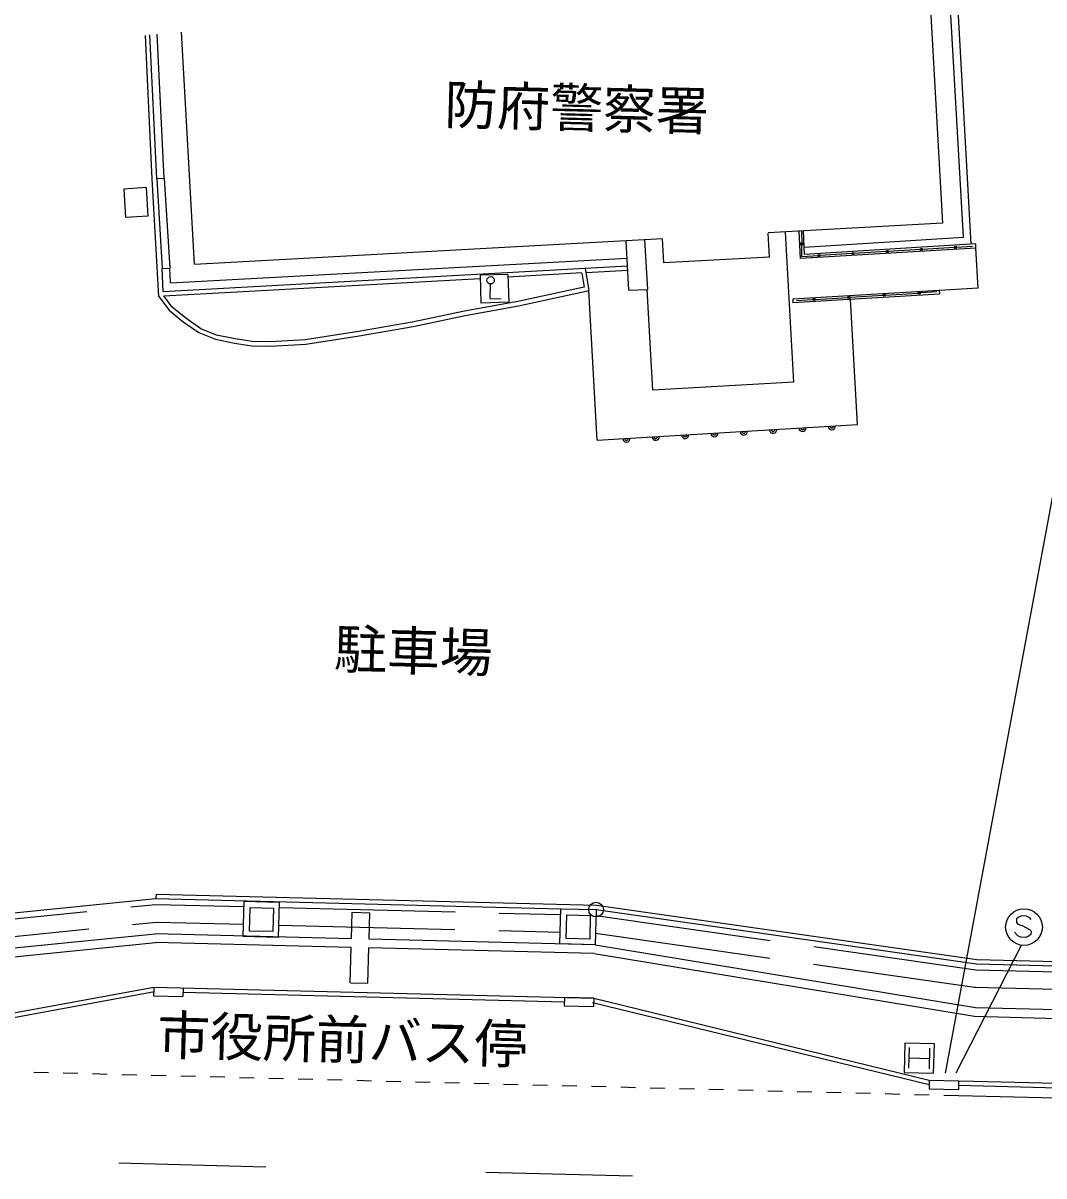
# Model space of a CAD drawing. Units: millimetres, scale not verified. Extents: x 40000 to 680000, y 20000 to 380000.
# Drawn here: x 370416 to 405186, y 288070 to 327346 of the extents above; entities that cross this region are included whole.
import ezdxf
from ezdxf.enums import TextEntityAlignment as Align

# ---------------------------------------------------------------- set-up
doc = ezdxf.new("R2010")
doc.units = ezdxf.units.MM
doc.header["$LTSCALE"] = 1000
doc.header["$PDMODE"] = 32
doc.header["$PDSIZE"] = 500
doc.linetypes.add('DASHED', pattern=[7.5, 6, -1.5])
for name, color, linetype, lineweight in [('M-BGD', 7, 'Continuous', 25), ('M-BGD-EXST', 7, 'Continuous', 25), ('M-STR-STRC', 7, 'Continuous', 25)]:
    doc.layers.add(name, color=color, linetype=linetype, lineweight=lineweight)
doc.layers.add('M-BMK-HTXT', color=7, linetype='Continuous')
doc.styles.add('ＭＳ ゴシック', font='')
doc.styles.get('ＭＳ ゴシック').set_extended_font_data('MS Gothic')

msp = doc.modelspace()

# ---------------------------------------------------------------- linework, layer by layer
at = {"layer": 'M-BGD'}
for p, q in [((401257, 329061), (401736, 320525)), ((402444, 320048), (401936, 329095)), ((402713, 319812), (402191, 329108)), ((374702, 324458), (374583, 326928)), ((374967, 322041), (374733, 326942)), ((375220, 322053), (374985, 326965)), ((376250, 319136), (375807, 327039)), ((374817, 322034), (374702, 324458)), ((374607, 321745), (373850, 321687)), ((373850, 321687), (373906, 320721)), ((374607, 321745), (374664, 320764)), ((375041, 318030), (374817, 322034)), ((375220, 322053), (374967, 322041)), ((374664, 320764), (373906, 320721)), ((401736, 320525), (395794, 320202)), ((395841, 319369), (395794, 320192)), ((396892, 319320), (396853, 320259)), ((396929, 320240), (396937, 319843)), ((397032, 319458), (396997, 320267)), ((376250, 319136), (392190, 320005)), ((391051, 318245), (390957, 319921)), ((391693, 318264), (391598, 319957)), ((392237, 319173), (392191, 319990)), ((396946, 319394), (396938, 319792)), ((397021, 319717), (402444, 320048)), ((402863, 319821), (397032, 319458)), ((402756, 319737), (402210, 319705)), ((402871, 319681), (402863, 319821)), ((375435, 318497), (390990, 319336)), ((395841, 319369), (392237, 319173)), ((402871, 319681), (396892, 319320)), ((396946, 319394), (397492, 319426)), ((398654, 319495), (397562, 319431)), ((399816, 319564), (398724, 319499)), ((400978, 319632), (399886, 319568)), ((402141, 319701), (401048, 319636)), ((375151, 318985), (375411, 318997)), ((375182, 318198), (375151, 318985)), ((375182, 318198), (391005, 319080)), ((375435, 318497), (375411, 318997)), ((389696, 318237), (389577, 319000)), ((389600, 318851), (391013, 318930)), ((375215, 318050), (385982, 318649)), ((386930, 318785), (385979, 318759)), ((385979, 318759), (386005, 317809)), ((386930, 318785), (386956, 317835)), ((386932, 318702), (389449, 318843)), ((389451, 318831), (389526, 318354)), ((386325, 317958), (386338, 318457)), ((389526, 318354), (387264, 317863)), ((387294, 317716), (389696, 318237)), ((391051, 318245), (391693, 318264)), ((401620, 318234), (396629, 317943)), ((399783, 318079), (400908, 318150)), ((401542, 318190), (400979, 318154)), ((401620, 318234), (401629, 318105)), ((375041, 318030), (375390, 317567)), ((375499, 317671), (375215, 318050)), ((387264, 317863), (385449, 317526)), ((386956, 317835), (386005, 317809)), ((386325, 317958), (386700, 317948)), ((396629, 317943), (396637, 317814)), ((401629, 318105), (396637, 317814)), ((396756, 317889), (397318, 317924)), ((397390, 317929), (398515, 318000)), ((398586, 318004), (399711, 318075)), ((375390, 317567), (375869, 317171)), ((375960, 317291), (375499, 317671)), ((385449, 317526), (383673, 317160)), ((383701, 317013), (385478, 317379)), ((385478, 317379), (387294, 317716)), ((375869, 317171), (376401, 316800)), ((376472, 316933), (375960, 317291)), ((383673, 317160), (381839, 316842)), ((381864, 316694), (383701, 317013)), ((376401, 316800), (376965, 316575)), ((377008, 316719), (376472, 316933)), ((376965, 316575), (377618, 316441)), ((377645, 316589), (377008, 316719)), ((378215, 316495), (377645, 316589)), ((381839, 316842), (380026, 316552)), ((380042, 316402), (381864, 316694)), ((377618, 316441), (378202, 316345)), ((378202, 316345), (378839, 316335)), ((378836, 316485), (378215, 316495)), ((380026, 316552), (378836, 316485)), ((378839, 316335), (380042, 316402)), ((389971, 313136), (398834, 313669)), ((366595, 296679), (374935, 297522)), ((374935, 297522), (388730, 297174)), ((374946, 297671), (374936, 297522)), ((374946, 297671), (389942, 297293)), ((377910, 296227), (377941, 297427)), ((377941, 297427), (379140, 297395)), ((379140, 297395), (379109, 296196)), ((378126, 296414), (378147, 297214)), ((378147, 297214), (378947, 297193)), ((378947, 297193), (378926, 296393)), ((381601, 296153), (381625, 297053)), ((381625, 297053), (382224, 297038)), ((382201, 296138), (382224, 297038)), ((388699, 295975), (388730, 297175)), ((388730, 297175), (389930, 297143)), ((388916, 296162), (388937, 296962)), ((388937, 296962), (389736, 296941)), ((389736, 296941), (389716, 296141)), ((389930, 297143), (389899, 295944)), ((389930, 297143), (402887, 295297)), ((389942, 297293), (402900, 295446)), ((362868, 295107), (374912, 296322)), ((381602, 296153), (374912, 296322)), ((379109, 296196), (377910, 296227)), ((378926, 296393), (378126, 296414)), ((389716, 296141), (388916, 296162)), ((362880, 294807), (374924, 296022)), ((381593, 295853), (374924, 296022)), ((381561, 294654), (381593, 295853)), ((382161, 294639), (382193, 295838)), ((389870, 295644), (382193, 295838)), ((389899, 295944), (382201, 296138)), ((389899, 295944), (388699, 295975)), ((389899, 295944), (402850, 293810)), ((389870, 295644), (402821, 293510)), ((402900, 295446), (406892, 295346)), ((402871, 295097), (402882, 295097)), ((402887, 295297), (418929, 294892)), ((381564, 294654), (382164, 294638)), ((381564, 294654), (382164, 294638)), ((362788, 292126), (374893, 294356)), ((362797, 292280), (374866, 294503)), ((374866, 294503), (374858, 294203)), ((374858, 294203), (375858, 294178)), ((374866, 294503), (389851, 294125)), ((375866, 294464), (375858, 294178)), ((375862, 294328), (388848, 294001)), ((402821, 294498), (402867, 294497)), ((388852, 294151), (388844, 293864)), ((388844, 293864), (389844, 293839)), ((389851, 294125), (388852, 294151)), ((389816, 293980), (401279, 291183)), ((389851, 294125), (389844, 293839)), ((389851, 294125), (401283, 291336)), ((402850, 293810), (431848, 293055)), ((402821, 293510), (431867, 292755)), ((401283, 291336), (401275, 291036)), ((401283, 291336), (402788, 291298)), ((402282, 291311), (402274, 291011)), ((402278, 291161), (418698, 290747)), ((402787, 291298), (436943, 290437)), ((401275, 291036), (402274, 291011))]:
    msp.add_line(p, q, dxfattribs=at)
at = {"layer": 'M-BGD', "linetype": 'DASHED'}
for p, q in [((374967, 322041), (375151, 318985)), ((375220, 322053), (375411, 318997)), ((396666, 315118), (396379, 320225)), ((402947, 318311), (402871, 319681)), ((389971, 313136), (389685, 318235)), ((391870, 314837), (391678, 318264)), ((402947, 318311), (401620, 318234)), ((398834, 313669), (398595, 317928)), ((396666, 315118), (391870, 314837)), ((366622, 296480), (374943, 297321)), ((374943, 297321), (377936, 297246)), ((379136, 297216), (388725, 296974)), ((389925, 296942), (402871, 295097)), ((366682, 295883), (374966, 296721)), ((374966, 296721), (377921, 296646)), ((379120, 296616), (388709, 296374)), ((389909, 296338), (402821, 294498)), ((402871, 295097), (418996, 294690)), ((402821, 294498), (419199, 294085))]:
    msp.add_line(p, q, dxfattribs=at)
at = {"layer": 'M-BGD'}
for centre, radius in [((396937, 319817), 37.5), ((396937, 319817), 18.7), ((402175, 319703), 37.5), ((402175, 319703), 18.7), ((397527, 319428), 37.5), ((397527, 319428), 18.7), ((398689, 319497), 37.5), ((398689, 319497), 18.7), ((399851, 319566), 37.5), ((399851, 319566), 18.7), ((401013, 319634), 37.5), ((401013, 319634), 18.7), ((386341, 318582), 125), ((400943, 318152), 37.5), ((400943, 318152), 18.7), ((397354, 317927), 37.5), ((397354, 317927), 18.7), ((398550, 318002), 37.5), ((398550, 318002), 18.7), ((399747, 318077), 37.5), ((399747, 318077), 18.7)]:
    msp.add_circle(centre, radius, dxfattribs=at)
for centre, radius in [((394961, 313436), 125), ((394961, 313436), 62.5), ((395960, 313496), 125), ((395960, 313496), 62.5), ((396958, 313556), 125), ((396958, 313556), 62.5), ((397956, 313616), 125), ((397956, 313616), 62.5), ((390969, 313196), 125), ((390969, 313196), 62.5), ((391967, 313256), 125), ((391967, 313256), 62.5), ((392965, 313316), 125), ((392965, 313316), 62.5), ((393963, 313376), 125), ((393963, 313376), 62.5)]:
    msp.add_arc(centre, radius, 183.4444, 3.4444, dxfattribs=at)
msp.add_point((389930, 297143), dxfattribs=at)
at = {"layer": 'M-BGD-EXST'}
for p, q in [((404252, 296825), (404249, 296707)), ((404249, 296707), (404302, 296645)), ((404313, 296875), (404252, 296825)), ((404302, 296645), (404463, 296591)), ((404422, 296930), (404313, 296875)), ((404592, 296923), (404422, 296930)), ((404463, 296591), (404693, 296467)), ((404703, 296863), (404592, 296923)), ((404754, 296809), (404703, 296863)), ((404292, 296255), (404185, 296370)), ((404398, 296200), (404292, 296255)), ((404573, 296195), (404398, 296200)), ((404687, 296247), (404573, 296195)), ((404744, 296301), (404687, 296247)), ((404693, 296467), (404746, 296408)), ((404746, 296408), (404744, 296301)), ((404417, 295945), (402189, 291567)), ((400454, 292595), (400428, 291595)), ((401454, 292569), (400454, 292595)), ((400586, 291742), (400605, 292442)), ((401287, 291721), (401305, 292421)), ((401428, 291569), (401454, 292569)), ((400596, 292092), (401295, 292074)), ((400428, 291595), (401428, 291569))]:
    msp.add_line(p, q, dxfattribs=at)
msp.add_circle((404507, 296549), 625, dxfattribs=at)
at = {"layer": 'M-STR-STRC'}
for p, q in [((408538, 327729), (401821, 291567)), ((370786, 291605), (371285, 291593)), ((371785, 291580), (372285, 291567)), ((372785, 291555), (373285, 291542)), ((373785, 291530), (374285, 291517)), ((374784, 291504), (375284, 291492)), ((375784, 291479), (376284, 291467)), ((376784, 291454), (377284, 291441)), ((377783, 291429), (378283, 291416)), ((378783, 291404), (379283, 291391)), ((379783, 291378), (380283, 291366)), ((380782, 291353), (381282, 291340)), ((381782, 291328), (382282, 291315)), ((382782, 291303), (383282, 291290)), ((383782, 291277), (384281, 291265)), ((384781, 291252), (385281, 291240)), ((385781, 291227), (386281, 291214)), ((386781, 291202), (387280, 291189)), ((387780, 291177), (388280, 291164)), ((388780, 291151), (389280, 291139)), ((389780, 291126), (390280, 291114)), ((390779, 291101), (391279, 291088)), ((391779, 291076), (392279, 291063)), ((392779, 291051), (393279, 291038)), ((393778, 291025), (394278, 291013)), ((394778, 291000), (395278, 290988)), ((395778, 290975), (396278, 290962)), ((396778, 290950), (397277, 290937)), ((397777, 290925), (398277, 290912)), ((398777, 290899), (399277, 290887)), ((399777, 290874), (400276, 290861)), ((400776, 290849), (401276, 290836)), ((401776, 290824), (402276, 290811)), ((402276, 290811), (463449, 289269)), ((373681, 288511), (378679, 288385)), ((386177, 288196), (391175, 288070))]:
    msp.add_line(p, q, dxfattribs=at)

# ---------------------------------------------------------------- texts
at = {"layer": 'M-BMK-HTXT', "style": 'ＭＳ ゴシック'}
msp.add_text('防府警察署', height=1320, rotation=358.51, dxfattribs=at).set_placement((384743, 323519), align=Align.BOTTOM_LEFT)
for s, p in [('駐車場', (383688, 304904)), ('市役所前バス停', (381262, 291660))]:
    msp.add_text(s, height=1320, rotation=358.51, dxfattribs=at).set_placement(p, align=Align.BOTTOM_CENTER)

doc.saveas('drawing.dxf')
